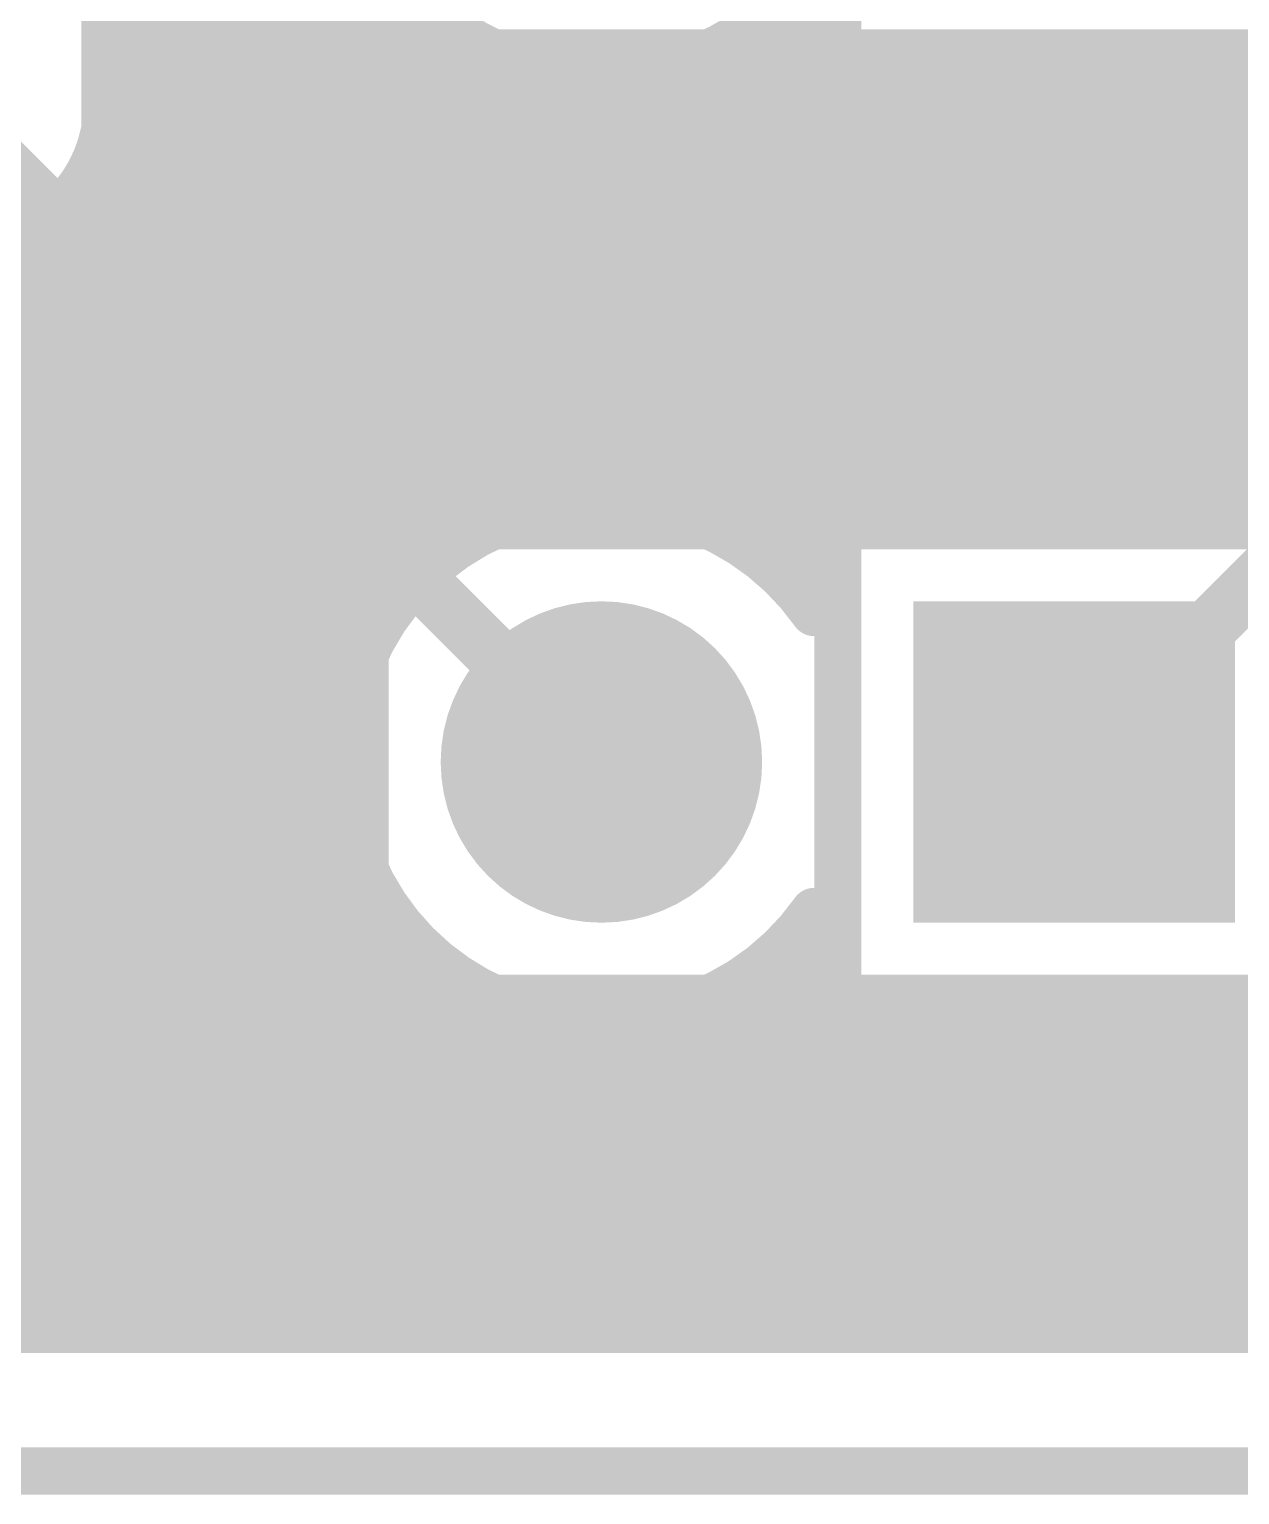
# Model space of a CAD drawing. Header units: millimetres. Extents: x 1.9 to 5.81, y 3 to 5.61.
# Drawn here: x 5.179 to 5.435, y 2.995 to 3.305 of the extents above; entities that cross this region are included whole.
import ezdxf

# ---------------------------------------------------------------- set-up
doc = ezdxf.new("R2010")
doc.units = ezdxf.units.MM
doc.header["$MEASUREMENT"] = 0
for name, color, linetype in [('BottomLayer', 5, 'Continuous'), ('BottomSolder', 6, 'Continuous'), ('KeepOutLayer', 6, 'Continuous'), ('MultiLayer', 9, 'Continuous'), ('TopLayer', 1, 'Continuous'), ('TopOverlay', 2, 'Continuous'), ('TopSolder', 216, 'Continuous')]:
    doc.layers.add(name, color=color, linetype=linetype)

msp = doc.modelspace()

# ---------------------------------------------------------------- linework, layer by layer
at = {"layer": 'BottomLayer', "const_width": 0.01}
for points in [[(5.345, 3.31838, -0.29523), (5.28961, 3.29599)], [(5.28961, 3.29599, -0.172909), (5.27, 3.289)], [(5.28961, 3.29599, -0.172909), (5.27, 3.289)], [(5.2898, 3.20405, -0.294295), (5.345, 3.18162)], [(5.345, 3.11838, -0.806866), (5.24595, 3.1602)]]:
    msp.add_lwpolyline(points, format="xyb", dxfattribs=at)
at = {"layer": 'BottomLayer'}
for points, const_width in [([(5.345, 3.295), (5.345, 3.31838)], 0.01), ([(5.34, 3.18775), (5.34, 3.31225)], 0.01), ([(5.33, 3.1961), (5.33, 3.3039)], 0.01), ([(5.32291, 3.3), (5.345, 3.3)], 0.01), ([(5.32, 3.20123), (5.32, 3.29877)], 0.01), ([(5.29, 3.20408), (5.29, 3.29592)], 0.01), ([(5.3, 3.205), (5.3, 3.295)], 0.01), ([(5.31, 3.20408), (5.31, 3.29592)], 0.01), ([(5.345, 3.295), (5.455, 3.295)], 0.01), ([(5.35, 3.205), (5.35, 3.295)], 0.01), ([(5.36, 3.205), (5.36, 3.295)], 0.01), ([(5.37, 3.205), (5.37, 3.295)], 0.01), ([(5.38, 3.205), (5.38, 3.295)], 0.01), ([(5.39, 3.205), (5.39, 3.295)], 0.01), ([(5.4, 3.205), (5.4, 3.295)], 0.01), ([(5.41, 3.205), (5.41, 3.295)], 0.01), ([(5.42, 3.205), (5.42, 3.295)], 0.01), ([(5.43, 3.205), (5.43, 3.295)], 0.01), ([(5.44, 3.205), (5.44, 3.295)], 0.01), ([(5.16, 3.29), (5.3, 3.15)], 0.012), ([(5.28, 3.21384), (5.28, 3.29066)], 0.01), ([(5.20484, 3.289), (5.27, 3.289)], 0.01), ([(5.20484, 3.289), (5.2898, 3.20405)], 0.01), ([(5.21, 3.28384), (5.21, 3.289)], 0.01), ([(5.22, 3.27384), (5.22, 3.289)], 0.01), ([(5.23, 3.26384), (5.23, 3.289)], 0.01), ([(5.24, 3.25384), (5.24, 3.289)], 0.01), ([(5.25, 3.24384), (5.25, 3.289)], 0.01), ([(5.26, 3.23384), (5.26, 3.289)], 0.01), ([(5.27, 3.22384), (5.27, 3.289)], 0.01), ([(5.27781, 3.29), (5.77, 3.29)], 0.01), ([(5.21384, 3.28), (5.77, 3.28)], 0.01), ([(5.22384, 3.27), (5.77, 3.27)], 0.01), ([(5.23384, 3.26), (5.77, 3.26)], 0.01), ([(5.14716, 3.259), (5.24595, 3.1602)], 0.01), ([(5.24384, 3.25), (5.77, 3.25)], 0.01), ([(5.25384, 3.24), (5.77, 3.24)], 0.01), ([(1.93, 3.23), (5.17616, 3.23)], 0.01), ([(5.26384, 3.23), (5.77, 3.23)], 0.01), ([(5.18, 3.03), (5.18, 3.22616)], 0.01), ([(1.93, 3.22), (5.18616, 3.22)], 0.01), ([(5.27384, 3.22), (5.77, 3.22)], 0.01), ([(5.19, 3.03), (5.19, 3.21616)], 0.01), ([(1.93, 3.21), (5.19616, 3.21)], 0.01), ([(5.28384, 3.21), (5.77, 3.21)], 0.01), ([(5.2, 3.03), (5.2, 3.20616)], 0.01), ([(5.345, 3.205), (5.455, 3.205)], 0.01), ([(5.345, 3.18162), (5.345, 3.205)], 0.01), ([(1.93, 3.2), (5.20616, 3.2)], 0.01), ([(5.32291, 3.2), (5.345, 3.2)], 0.01), ([(5.21, 3.03), (5.21, 3.19616)], 0.01), ([(2.03041, 3.19), (5.21616, 3.19)], 0.01), ([(5.33775, 3.19), (5.345, 3.19)], 0.01), ([(5.22, 3.03), (5.22, 3.18616)], 0.01), ([(2.05123, 3.18), (5.22616, 3.18)], 0.01), ([(5.23, 3.03), (5.23, 3.17616)], 0.01), ([(2.06423, 3.17), (5.23616, 3.17)], 0.01), ([(5.24, 3.03), (5.24, 3.16616)], 0.01), ([(2.07365, 3.16), (5.24592, 3.16)], 0.01), ([(2.08078, 3.15), (5.245, 3.15)], 0.01), ([(2.08617, 3.14), (5.24592, 3.14)], 0.01), ([(2.09014, 3.13), (5.24877, 3.13)], 0.01), ([(5.25, 3.03), (5.25, 3.12709)], 0.01), ([(2.09287, 3.12), (5.2539, 3.12)], 0.01), ([(5.345, 3.095), (5.345, 3.11838)], 0.01), ([(5.26, 3.03), (5.26, 3.11225)], 0.01), ([(5.34, 3.03), (5.34, 3.11225)], 0.01), ([(2.09447, 3.11), (5.26225, 3.11)], 0.01), ([(5.33775, 3.11), (5.345, 3.11)], 0.01), ([(5.27, 3.03), (5.27, 3.1039)], 0.01), ([(5.33, 3.03), (5.33, 3.1039)], 0.01), ([(2.095, 3.1), (5.27709, 3.1)], 0.01), ([(5.28, 3.03), (5.28, 3.09877)], 0.01), ([(5.32, 3.03), (5.32, 3.09877)], 0.01), ([(5.32291, 3.1), (5.345, 3.1)], 0.01), ([(5.29, 3.03), (5.29, 3.09592)], 0.01), ([(5.3, 3.03), (5.3, 3.095)], 0.01), ([(5.31, 3.03), (5.31, 3.09592)], 0.01), ([(5.345, 3.095), (5.455, 3.095)], 0.01), ([(5.35, 3.03), (5.35, 3.095)], 0.01), ([(5.36, 3.03), (5.36, 3.095)], 0.01), ([(5.37, 3.03), (5.37, 3.095)], 0.01), ([(5.38, 3.03), (5.38, 3.095)], 0.01), ([(5.39, 3.03), (5.39, 3.095)], 0.01), ([(5.4, 3.03), (5.4, 3.095)], 0.01), ([(5.41, 3.03), (5.41, 3.095)], 0.01), ([(5.42, 3.03), (5.42, 3.095)], 0.01), ([(5.43, 3.03), (5.43, 3.095)], 0.01), ([(5.44, 3.03), (5.44, 3.095)], 0.01), ([(2.09447, 3.09), (5.60553, 3.09)], 0.01), ([(2.09287, 3.08), (5.60713, 3.08)], 0.01), ([(2.09014, 3.07), (5.60986, 3.07)], 0.01), ([(2.08617, 3.06), (5.61383, 3.06)], 0.01), ([(2.08078, 3.05), (5.61922, 3.05)], 0.01), ([(2.07365, 3.04), (5.62635, 3.04)], 0.01), ([(2.06423, 3.03), (5.63577, 3.03)], 0.01), ([(2.06423, 3.03), (5.63577, 3.03)], 0.01)]:
    msp.add_lwpolyline(points, dxfattribs=dict(at, const_width=const_width))
for points, const_width in [([(5.3275, 3.3039, 1), (5.3325, 3.3039, 1)], 0.005), ([(5.32041, 3.3, 1), (5.32541, 3.3, 1)], 0.005), ([(5.3425, 3.3, 1), (5.3475, 3.3, 1)], 0.005), ([(5.3175, 3.29877, 1), (5.3225, 3.29877, 1)], 0.005), ([(5.28711, 3.29599, 1), (5.29211, 3.29599, 1)], 0.005), ([(5.28711, 3.29599, 1), (5.29211, 3.29599, 1)], 0.005), ([(5.28711, 3.29599, 1), (5.29211, 3.29599, 1)], 0.005), ([(5.2875, 3.29592, 1), (5.2925, 3.29592, 1)], 0.005), ([(5.2975, 3.295, 1), (5.3025, 3.295, 1)], 0.005), ([(5.3075, 3.29592, 1), (5.3125, 3.29592, 1)], 0.005), ([(5.3425, 3.295, 1), (5.3475, 3.295, 1)], 0.005), ([(5.3425, 3.295, 1), (5.3475, 3.295, 1)], 0.005), ([(5.3475, 3.295, 1), (5.3525, 3.295, 1)], 0.005), ([(5.3575, 3.295, 1), (5.3625, 3.295, 1)], 0.005), ([(5.3675, 3.295, 1), (5.3725, 3.295, 1)], 0.005), ([(5.3775, 3.295, 1), (5.3825, 3.295, 1)], 0.005), ([(5.3875, 3.295, 1), (5.3925, 3.295, 1)], 0.005), ([(5.3975, 3.295, 1), (5.4025, 3.295, 1)], 0.005), ([(5.4075, 3.295, 1), (5.4125, 3.295, 1)], 0.005), ([(5.4175, 3.295, 1), (5.4225, 3.295, 1)], 0.005), ([(5.4275, 3.295, 1), (5.4325, 3.295, 1)], 0.005), ([(5.4375, 3.295, 1), (5.4425, 3.295, 1)], 0.005), ([(5.2775, 3.29066, 1), (5.2825, 3.29066, 1)], 0.005), ([(5.20234, 3.289, 1), (5.20734, 3.289, 1)], 0.005), ([(5.20234, 3.289, 1), (5.20734, 3.289, 1)], 0.005), ([(5.2075, 3.289, 1), (5.2125, 3.289, 1)], 0.005), ([(5.2175, 3.289, 1), (5.2225, 3.289, 1)], 0.005), ([(5.2275, 3.289, 1), (5.2325, 3.289, 1)], 0.005), ([(5.2375, 3.289, 1), (5.2425, 3.289, 1)], 0.005), ([(5.2475, 3.289, 1), (5.2525, 3.289, 1)], 0.005), ([(5.2575, 3.289, 1), (5.2625, 3.289, 1)], 0.005), ([(5.2675, 3.289, 1), (5.2725, 3.289, 1)], 0.005), ([(5.2675, 3.289, 1), (5.2725, 3.289, 1)], 0.005), ([(5.2675, 3.289, 1), (5.2725, 3.289, 1)], 0.005), ([(5.2675, 3.289, 1), (5.2725, 3.289, 1)], 0.005), ([(5.27531, 3.29, 1), (5.28031, 3.29, 1)], 0.005), ([(5.2075, 3.28384, 1), (5.2125, 3.28384, 1)], 0.005), ([(5.21134, 3.28, 1), (5.21634, 3.28, 1)], 0.005), ([(5.2175, 3.27384, 1), (5.2225, 3.27384, 1)], 0.005), ([(5.22134, 3.27, 1), (5.22634, 3.27, 1)], 0.005), ([(5.2275, 3.26384, 1), (5.2325, 3.26384, 1)], 0.005), ([(5.23134, 3.26, 1), (5.23634, 3.26, 1)], 0.005), ([(5.2375, 3.25384, 1), (5.2425, 3.25384, 1)], 0.005), ([(5.24134, 3.25, 1), (5.24634, 3.25, 1)], 0.005), ([(5.2475, 3.24384, 1), (5.2525, 3.24384, 1)], 0.005), ([(5.25134, 3.24, 1), (5.25634, 3.24, 1)], 0.005), ([(5.2575, 3.23384, 1), (5.2625, 3.23384, 1)], 0.005), ([(5.17366, 3.23, 1), (5.17866, 3.23, 1)], 0.005), ([(5.26134, 3.23, 1), (5.26634, 3.23, 1)], 0.005), ([(5.1775, 3.22616, 1), (5.1825, 3.22616, 1)], 0.005), ([(5.2675, 3.22384, 1), (5.2725, 3.22384, 1)], 0.005), ([(5.18366, 3.22, 1), (5.18866, 3.22, 1)], 0.005), ([(5.27134, 3.22, 1), (5.27634, 3.22, 1)], 0.005), ([(5.1875, 3.21616, 1), (5.1925, 3.21616, 1)], 0.005), ([(5.2775, 3.21384, 1), (5.2825, 3.21384, 1)], 0.005), ([(5.19366, 3.21, 1), (5.19866, 3.21, 1)], 0.005), ([(5.28134, 3.21, 1), (5.28634, 3.21, 1)], 0.005), ([(5.1975, 3.20616, 1), (5.2025, 3.20616, 1)], 0.005), ([(5.2873, 3.20405, 1), (5.2923, 3.20405, 1)], 0.005), ([(5.2873, 3.20405, 1), (5.2923, 3.20405, 1)], 0.005), ([(5.2875, 3.20408, 1), (5.2925, 3.20408, 1)], 0.005), ([(5.2975, 3.205, 1), (5.3025, 3.205, 1)], 0.005), ([(5.3075, 3.20408, 1), (5.3125, 3.20408, 1)], 0.005), ([(5.3425, 3.205, 1), (5.3475, 3.205, 1)], 0.005), ([(5.3425, 3.205, 1), (5.3475, 3.205, 1)], 0.005), ([(5.3475, 3.205, 1), (5.3525, 3.205, 1)], 0.005), ([(5.3575, 3.205, 1), (5.3625, 3.205, 1)], 0.005), ([(5.3675, 3.205, 1), (5.3725, 3.205, 1)], 0.005), ([(5.3775, 3.205, 1), (5.3825, 3.205, 1)], 0.005), ([(5.3875, 3.205, 1), (5.3925, 3.205, 1)], 0.005), ([(5.3975, 3.205, 1), (5.4025, 3.205, 1)], 0.005), ([(5.4075, 3.205, 1), (5.4125, 3.205, 1)], 0.005), ([(5.4175, 3.205, 1), (5.4225, 3.205, 1)], 0.005), ([(5.4275, 3.205, 1), (5.4325, 3.205, 1)], 0.005), ([(5.4375, 3.205, 1), (5.4425, 3.205, 1)], 0.005), ([(5.3175, 3.20123, 1), (5.3225, 3.20123, 1)], 0.005), ([(5.20366, 3.2, 1), (5.20866, 3.2, 1)], 0.005), ([(5.32041, 3.2, 1), (5.32541, 3.2, 1)], 0.005), ([(5.3425, 3.2, 1), (5.3475, 3.2, 1)], 0.005), ([(5.2075, 3.19616, 1), (5.2125, 3.19616, 1)], 0.005), ([(5.3275, 3.1961, 1), (5.3325, 3.1961, 1)], 0.005), ([(5.21366, 3.19, 1), (5.21866, 3.19, 1)], 0.005), ([(5.33525, 3.19, 1), (5.34025, 3.19, 1)], 0.005), ([(5.3425, 3.19, 1), (5.3475, 3.19, 1)], 0.005), ([(5.2175, 3.18616, 1), (5.2225, 3.18616, 1)], 0.005), ([(5.3375, 3.18775, 1), (5.3425, 3.18775, 1)], 0.005), ([(5.22366, 3.18, 1), (5.22866, 3.18, 1)], 0.005), ([(5.3425, 3.18162, 1), (5.3475, 3.18162, 1)], 0.005), ([(5.3425, 3.18162, 1), (5.3475, 3.18162, 1)], 0.005), ([(5.2275, 3.17616, 1), (5.2325, 3.17616, 1)], 0.005), ([(5.285, 3.15, 1), (5.315, 3.15, 1)], 0.03), ([(5.23366, 3.17, 1), (5.23866, 3.17, 1)], 0.005), ([(5.2375, 3.16616, 1), (5.2425, 3.16616, 1)], 0.005), ([(5.24345, 3.1602, 1), (5.24845, 3.1602, 1)], 0.005), ([(5.24345, 3.1602, 1), (5.24845, 3.1602, 1)], 0.005), ([(5.24342, 3.16, 1), (5.24842, 3.16, 1)], 0.005), ([(5.297, 3.15, 1), (5.303, 3.15, 1)], 0.006), ([(5.2425, 3.15, 1), (5.2475, 3.15, 1)], 0.005), ([(5.24342, 3.14, 1), (5.24842, 3.14, 1)], 0.005), ([(5.24627, 3.13, 1), (5.25127, 3.13, 1)], 0.005), ([(5.2475, 3.12709, 1), (5.2525, 3.12709, 1)], 0.005), ([(5.2514, 3.12, 1), (5.2564, 3.12, 1)], 0.005), ([(5.3425, 3.11838, 1), (5.3475, 3.11838, 1)], 0.005), ([(5.3425, 3.11838, 1), (5.3475, 3.11838, 1)], 0.005), ([(5.2575, 3.11225, 1), (5.2625, 3.11225, 1)], 0.005), ([(5.3375, 3.11225, 1), (5.3425, 3.11225, 1)], 0.005), ([(5.25975, 3.11, 1), (5.26475, 3.11, 1)], 0.005), ([(5.33525, 3.11, 1), (5.34025, 3.11, 1)], 0.005), ([(5.3425, 3.11, 1), (5.3475, 3.11, 1)], 0.005), ([(5.2675, 3.1039, 1), (5.2725, 3.1039, 1)], 0.005), ([(5.3275, 3.1039, 1), (5.3325, 3.1039, 1)], 0.005), ([(5.27459, 3.1, 1), (5.27959, 3.1, 1)], 0.005), ([(5.2775, 3.09877, 1), (5.2825, 3.09877, 1)], 0.005), ([(5.3175, 3.09877, 1), (5.3225, 3.09877, 1)], 0.005), ([(5.32041, 3.1, 1), (5.32541, 3.1, 1)], 0.005), ([(5.3425, 3.1, 1), (5.3475, 3.1, 1)], 0.005), ([(5.2875, 3.09592, 1), (5.2925, 3.09592, 1)], 0.005), ([(5.2975, 3.095, 1), (5.3025, 3.095, 1)], 0.005), ([(5.3075, 3.09592, 1), (5.3125, 3.09592, 1)], 0.005), ([(5.3425, 3.095, 1), (5.3475, 3.095, 1)], 0.005), ([(5.3425, 3.095, 1), (5.3475, 3.095, 1)], 0.005), ([(5.3475, 3.095, 1), (5.3525, 3.095, 1)], 0.005), ([(5.3575, 3.095, 1), (5.3625, 3.095, 1)], 0.005), ([(5.3675, 3.095, 1), (5.3725, 3.095, 1)], 0.005), ([(5.3775, 3.095, 1), (5.3825, 3.095, 1)], 0.005), ([(5.3875, 3.095, 1), (5.3925, 3.095, 1)], 0.005), ([(5.3975, 3.095, 1), (5.4025, 3.095, 1)], 0.005), ([(5.4075, 3.095, 1), (5.4125, 3.095, 1)], 0.005), ([(5.4175, 3.095, 1), (5.4225, 3.095, 1)], 0.005), ([(5.4275, 3.095, 1), (5.4325, 3.095, 1)], 0.005), ([(5.4375, 3.095, 1), (5.4425, 3.095, 1)], 0.005), ([(5.1775, 3.03, 1), (5.1825, 3.03, 1)], 0.005), ([(5.1875, 3.03, 1), (5.1925, 3.03, 1)], 0.005), ([(5.1975, 3.03, 1), (5.2025, 3.03, 1)], 0.005), ([(5.2075, 3.03, 1), (5.2125, 3.03, 1)], 0.005), ([(5.2175, 3.03, 1), (5.2225, 3.03, 1)], 0.005), ([(5.2275, 3.03, 1), (5.2325, 3.03, 1)], 0.005), ([(5.2375, 3.03, 1), (5.2425, 3.03, 1)], 0.005), ([(5.2475, 3.03, 1), (5.2525, 3.03, 1)], 0.005), ([(5.2575, 3.03, 1), (5.2625, 3.03, 1)], 0.005), ([(5.2675, 3.03, 1), (5.2725, 3.03, 1)], 0.005), ([(5.2775, 3.03, 1), (5.2825, 3.03, 1)], 0.005), ([(5.2875, 3.03, 1), (5.2925, 3.03, 1)], 0.005), ([(5.2975, 3.03, 1), (5.3025, 3.03, 1)], 0.005), ([(5.3075, 3.03, 1), (5.3125, 3.03, 1)], 0.005), ([(5.3175, 3.03, 1), (5.3225, 3.03, 1)], 0.005), ([(5.3275, 3.03, 1), (5.3325, 3.03, 1)], 0.005), ([(5.3375, 3.03, 1), (5.3425, 3.03, 1)], 0.005), ([(5.3475, 3.03, 1), (5.3525, 3.03, 1)], 0.005), ([(5.3575, 3.03, 1), (5.3625, 3.03, 1)], 0.005), ([(5.3675, 3.03, 1), (5.3725, 3.03, 1)], 0.005), ([(5.3775, 3.03, 1), (5.3825, 3.03, 1)], 0.005), ([(5.3875, 3.03, 1), (5.3925, 3.03, 1)], 0.005), ([(5.3975, 3.03, 1), (5.4025, 3.03, 1)], 0.005), ([(5.4075, 3.03, 1), (5.4125, 3.03, 1)], 0.005), ([(5.4175, 3.03, 1), (5.4225, 3.03, 1)], 0.005), ([(5.4275, 3.03, 1), (5.4325, 3.03, 1)], 0.005), ([(5.4375, 3.03, 1), (5.4425, 3.03, 1)], 0.005)]:
    msp.add_lwpolyline(points, format="xyb", close=True, dxfattribs=dict(at, const_width=const_width))
msp.add_solid([(5.43, 3.18), (5.37, 3.18), (5.43, 3.12), (5.37, 3.12)], dxfattribs=at)
at = {"layer": 'BottomSolder', "const_width": 0.034}
msp.add_lwpolyline([(5.283, 3.15, 1), (5.317, 3.15, 1)], format="xyb", close=True, dxfattribs=at)
msp.add_lwpolyline([(5.283, 3.15, 1), (5.317, 3.15, 1)], format="xyb", close=True, dxfattribs=at)
at = {"layer": 'BottomSolder'}
msp.add_solid([(5.434, 3.184), (5.366, 3.184), (5.434, 3.116), (5.366, 3.116)], dxfattribs=at)
msp.add_solid([(5.434, 3.184), (5.366, 3.184), (5.434, 3.116), (5.366, 3.116)], dxfattribs=at)
at = {"layer": 'KeepOutLayer', "const_width": 0.01}
msp.add_lwpolyline([(1.9, 3), (5.8, 3)], dxfattribs=at)
at = {"layer": 'MultiLayer', "const_width": 0.03}
msp.add_lwpolyline([(5.285, 3.15, 1), (5.315, 3.15, 1)], format="xyb", close=True, dxfattribs=at)
at = {"layer": 'MultiLayer'}
msp.add_solid([(5.43, 3.18), (5.37, 3.18), (5.43, 3.12), (5.37, 3.12)], dxfattribs=at)
at = {"layer": 'TopLayer'}
for points, const_width in [([(5.2, 3.03), (5.2, 3.845)], 0.01), ([(5.21, 3.03), (5.21, 3.845)], 0.01), ([(5.22, 3.03), (5.22, 3.845)], 0.01), ([(5.23, 3.03), (5.23, 3.845)], 0.01), ([(5.24, 3.03), (5.24, 3.845)], 0.01), ([(5.19549, 3.28949), (5.19549, 3.76875)], 0.01), ([(5.21, 3.26), (5.21, 3.46)], 0.04), ([(5.25, 3.17291), (5.25, 3.32709)], 0.01), ([(5.345, 3.295), (5.345, 3.31838)], 0.01), ([(5.26, 3.18775), (5.26, 3.31225)], 0.01), ([(5.34, 3.18775), (5.34, 3.31225)], 0.01), ([(5.27, 3.1961), (5.27, 3.3039)], 0.01), ([(5.33, 3.1961), (5.33, 3.3039)], 0.01), ([(5.19549, 3.3), (5.27709, 3.3)], 0.01), ([(5.32291, 3.3), (5.345, 3.3)], 0.01), ([(5.28, 3.20123), (5.28, 3.29877)], 0.01), ([(5.32, 3.20123), (5.32, 3.29877)], 0.01), ([(5.29, 3.20408), (5.29, 3.29592)], 0.01), ([(5.3, 3.205), (5.3, 3.295)], 0.01), ([(5.31, 3.20408), (5.31, 3.29592)], 0.01), ([(5.345, 3.295), (5.455, 3.295)], 0.01), ([(5.35, 3.205), (5.35, 3.295)], 0.01), ([(5.36, 3.205), (5.36, 3.295)], 0.01), ([(5.37, 3.205), (5.37, 3.295)], 0.01), ([(5.38, 3.205), (5.38, 3.295)], 0.01), ([(5.39, 3.205), (5.39, 3.295)], 0.01), ([(5.4, 3.205), (5.4, 3.295)], 0.01), ([(5.41, 3.205), (5.41, 3.295)], 0.01), ([(5.42, 3.21384), (5.42, 3.295)], 0.01), ([(5.43, 3.22384), (5.43, 3.295)], 0.01), ([(5.44, 3.23384), (5.44, 3.295)], 0.01), ([(5.19549, 3.29), (5.459, 3.29)], 0.01), ([(5.194, 3.28), (5.459, 3.28)], 0.01), ([(5.06, 3.11), (5.21, 3.26)], 0.04), ([(5.19, 3.03), (5.19, 3.27188)], 0.01), ([(5.1886, 3.27), (5.459, 3.27)], 0.01), ([(5.13694, 3.2181), (5.18639, 3.26755)], 0.01), ([(5.17884, 3.26), (5.459, 3.26)], 0.01), ([(5.18, 3.03), (5.18, 3.26116)], 0.01), ([(5.16884, 3.25), (5.45616, 3.25)], 0.01), ([(5.41116, 3.205), (5.459, 3.25284)], 0.01), ([(5.4, 3.15), (5.49, 3.24)], 0.012), ([(5.15884, 3.24), (5.44616, 3.24)], 0.01), ([(5.14884, 3.23), (5.43616, 3.23)], 0.01), ([(5.13884, 3.22), (5.42616, 3.22)], 0.01), ([(5.12281, 3.21), (5.41616, 3.21)], 0.01), ([(5.345, 3.205), (5.41116, 3.205)], 0.01), ([(5.345, 3.18162), (5.345, 3.205)], 0.01), ([(3.99658, 3.2), (5.27709, 3.2)], 0.01), ([(5.32291, 3.2), (5.345, 3.2)], 0.01), ([(2.03041, 3.19), (5.26225, 3.19)], 0.01), ([(5.33775, 3.19), (5.345, 3.19)], 0.01), ([(2.05123, 3.18), (5.2539, 3.18)], 0.01), ([(2.06423, 3.17), (5.24877, 3.17)], 0.01), ([(2.07365, 3.16), (5.24592, 3.16)], 0.01), ([(5.115, 3.15), (5.245, 3.15)], 0.01), ([(5.115, 3.14), (5.24592, 3.14)], 0.01), ([(5.115, 3.13), (5.24877, 3.13)], 0.01), ([(5.25, 3.03), (5.25, 3.12709)], 0.01), ([(5.115, 3.12), (5.2539, 3.12)], 0.01), ([(5.345, 3.095), (5.345, 3.11838)], 0.01), ([(5.26, 3.03), (5.26, 3.11225)], 0.01), ([(5.34, 3.03), (5.34, 3.11225)], 0.01), ([(5.115, 3.11), (5.26225, 3.11)], 0.01), ([(5.33775, 3.11), (5.345, 3.11)], 0.01), ([(5.27, 3.03), (5.27, 3.1039)], 0.01), ([(5.33, 3.03), (5.33, 3.1039)], 0.01), ([(5.115, 3.1), (5.27709, 3.1)], 0.01), ([(5.28, 3.03), (5.28, 3.09877)], 0.01), ([(5.32, 3.03), (5.32, 3.09877)], 0.01), ([(5.32291, 3.1), (5.345, 3.1)], 0.01), ([(5.29, 3.03), (5.29, 3.09592)], 0.01), ([(5.3, 3.03), (5.3, 3.095)], 0.01), ([(5.31, 3.03), (5.31, 3.09592)], 0.01), ([(5.345, 3.095), (5.455, 3.095)], 0.01), ([(5.35, 3.03), (5.35, 3.095)], 0.01), ([(5.36, 3.03), (5.36, 3.095)], 0.01), ([(5.37, 3.03), (5.37, 3.095)], 0.01), ([(5.38, 3.03), (5.38, 3.095)], 0.01), ([(5.39, 3.03), (5.39, 3.095)], 0.01), ([(5.4, 3.03), (5.4, 3.095)], 0.01), ([(5.41, 3.03), (5.41, 3.095)], 0.01), ([(5.42, 3.03), (5.42, 3.095)], 0.01), ([(5.43, 3.03), (5.43, 3.095)], 0.01), ([(5.44, 3.03), (5.44, 3.095)], 0.01), ([(5.115, 3.09), (5.60553, 3.09)], 0.01), ([(5.115, 3.08), (5.60713, 3.08)], 0.01), ([(5.115, 3.07), (5.60986, 3.07)], 0.01), ([(2.08617, 3.06), (5.61383, 3.06)], 0.01), ([(2.08078, 3.05), (5.61922, 3.05)], 0.01), ([(2.07365, 3.04), (5.62635, 3.04)], 0.01), ([(2.06423, 3.03), (5.63577, 3.03)], 0.01), ([(2.06423, 3.03), (5.63577, 3.03)], 0.01)]:
    msp.add_lwpolyline(points, dxfattribs=dict(at, const_width=const_width))
at = {"layer": 'TopLayer', "const_width": 0.01}
for points in [[(5.345, 3.31838, -3.162278), (5.345, 3.38162)], [(5.19549, 3.28949, -0.199163), (5.18639, 3.26755)], [(5.19549, 3.28949, -0.198912), (5.18641, 3.26757)], [(5.345, 3.11838, -3.162278), (5.345, 3.18162)]]:
    msp.add_lwpolyline(points, format="xyb", dxfattribs=at)
at = {"layer": 'TopLayer'}
for points, const_width in [([(5.2675, 3.3039, 1), (5.2725, 3.3039, 1)], 0.005), ([(5.3275, 3.3039, 1), (5.3325, 3.3039, 1)], 0.005), ([(5.19299, 3.3, 1), (5.19799, 3.3, 1)], 0.005), ([(5.27459, 3.3, 1), (5.27959, 3.3, 1)], 0.005), ([(5.32041, 3.3, 1), (5.32541, 3.3, 1)], 0.005), ([(5.3425, 3.3, 1), (5.3475, 3.3, 1)], 0.005), ([(5.2775, 3.29877, 1), (5.2825, 3.29877, 1)], 0.005), ([(5.3175, 3.29877, 1), (5.3225, 3.29877, 1)], 0.005), ([(5.2875, 3.29592, 1), (5.2925, 3.29592, 1)], 0.005), ([(5.2975, 3.295, 1), (5.3025, 3.295, 1)], 0.005), ([(5.3075, 3.29592, 1), (5.3125, 3.29592, 1)], 0.005), ([(5.3425, 3.295, 1), (5.3475, 3.295, 1)], 0.005), ([(5.3425, 3.295, 1), (5.3475, 3.295, 1)], 0.005), ([(5.3475, 3.295, 1), (5.3525, 3.295, 1)], 0.005), ([(5.3575, 3.295, 1), (5.3625, 3.295, 1)], 0.005), ([(5.3675, 3.295, 1), (5.3725, 3.295, 1)], 0.005), ([(5.3775, 3.295, 1), (5.3825, 3.295, 1)], 0.005), ([(5.3875, 3.295, 1), (5.3925, 3.295, 1)], 0.005), ([(5.3975, 3.295, 1), (5.4025, 3.295, 1)], 0.005), ([(5.4075, 3.295, 1), (5.4125, 3.295, 1)], 0.005), ([(5.4175, 3.295, 1), (5.4225, 3.295, 1)], 0.005), ([(5.4275, 3.295, 1), (5.4325, 3.295, 1)], 0.005), ([(5.4375, 3.295, 1), (5.4425, 3.295, 1)], 0.005), ([(5.19299, 3.29, 1), (5.19799, 3.29, 1)], 0.005), ([(5.19299, 3.28949, 1), (5.19799, 3.28949, 1)], 0.005), ([(5.19299, 3.28949, 1), (5.19799, 3.28949, 1)], 0.005), ([(5.19299, 3.28949, 1), (5.19799, 3.28949, 1)], 0.005), ([(5.1915, 3.28, 1), (5.1965, 3.28, 1)], 0.005), ([(5.2, 3.26, 1), (5.22, 3.26, 1)], 0.02), ([(5.2, 3.26, 1), (5.22, 3.26, 1)], 0.02), ([(5.1875, 3.27188, 1), (5.1925, 3.27188, 1)], 0.005), ([(5.1861, 3.27, 1), (5.1911, 3.27, 1)], 0.005), ([(5.18389, 3.26755, 1), (5.18889, 3.26755, 1)], 0.005), ([(5.18389, 3.26755, 1), (5.18889, 3.26755, 1)], 0.005), ([(5.18391, 3.26757, 1), (5.18891, 3.26757, 1)], 0.005), ([(5.17634, 3.26, 1), (5.18134, 3.26, 1)], 0.005), ([(5.1775, 3.26116, 1), (5.1825, 3.26116, 1)], 0.005), ([(5.4375, 3.23384, 1), (5.4425, 3.23384, 1)], 0.005), ([(5.43366, 3.23, 1), (5.43866, 3.23, 1)], 0.005), ([(5.4275, 3.22384, 1), (5.4325, 3.22384, 1)], 0.005), ([(5.42366, 3.22, 1), (5.42866, 3.22, 1)], 0.005), ([(5.4175, 3.21384, 1), (5.4225, 3.21384, 1)], 0.005), ([(5.41366, 3.21, 1), (5.41866, 3.21, 1)], 0.005), ([(5.2875, 3.20408, 1), (5.2925, 3.20408, 1)], 0.005), ([(5.2975, 3.205, 1), (5.3025, 3.205, 1)], 0.005), ([(5.3075, 3.20408, 1), (5.3125, 3.20408, 1)], 0.005), ([(5.3425, 3.205, 1), (5.3475, 3.205, 1)], 0.005), ([(5.3425, 3.205, 1), (5.3475, 3.205, 1)], 0.005), ([(5.3475, 3.205, 1), (5.3525, 3.205, 1)], 0.005), ([(5.3575, 3.205, 1), (5.3625, 3.205, 1)], 0.005), ([(5.3675, 3.205, 1), (5.3725, 3.205, 1)], 0.005), ([(5.3775, 3.205, 1), (5.3825, 3.205, 1)], 0.005), ([(5.3875, 3.205, 1), (5.3925, 3.205, 1)], 0.005), ([(5.3975, 3.205, 1), (5.4025, 3.205, 1)], 0.005), ([(5.4075, 3.205, 1), (5.4125, 3.205, 1)], 0.005), ([(5.40866, 3.205, 1), (5.41366, 3.205, 1)], 0.005), ([(5.40866, 3.205, 1), (5.41366, 3.205, 1)], 0.005), ([(5.2775, 3.20123, 1), (5.2825, 3.20123, 1)], 0.005), ([(5.3175, 3.20123, 1), (5.3225, 3.20123, 1)], 0.005), ([(5.27459, 3.2, 1), (5.27959, 3.2, 1)], 0.005), ([(5.32041, 3.2, 1), (5.32541, 3.2, 1)], 0.005), ([(5.3425, 3.2, 1), (5.3475, 3.2, 1)], 0.005), ([(5.2675, 3.1961, 1), (5.2725, 3.1961, 1)], 0.005), ([(5.3275, 3.1961, 1), (5.3325, 3.1961, 1)], 0.005), ([(5.25975, 3.19, 1), (5.26475, 3.19, 1)], 0.005), ([(5.33525, 3.19, 1), (5.34025, 3.19, 1)], 0.005), ([(5.3425, 3.19, 1), (5.3475, 3.19, 1)], 0.005), ([(5.2575, 3.18775, 1), (5.2625, 3.18775, 1)], 0.005), ([(5.3375, 3.18775, 1), (5.3425, 3.18775, 1)], 0.005), ([(5.2514, 3.18, 1), (5.2564, 3.18, 1)], 0.005), ([(5.3425, 3.18162, 1), (5.3475, 3.18162, 1)], 0.005), ([(5.3425, 3.18162, 1), (5.3475, 3.18162, 1)], 0.005), ([(5.2475, 3.17291, 1), (5.2525, 3.17291, 1)], 0.005), ([(5.285, 3.15, 1), (5.315, 3.15, 1)], 0.03), ([(5.24627, 3.17, 1), (5.25127, 3.17, 1)], 0.005), ([(5.24342, 3.16, 1), (5.24842, 3.16, 1)], 0.005), ([(5.397, 3.15, 1), (5.403, 3.15, 1)], 0.006), ([(5.2425, 3.15, 1), (5.2475, 3.15, 1)], 0.005), ([(5.24342, 3.14, 1), (5.24842, 3.14, 1)], 0.005), ([(5.24627, 3.13, 1), (5.25127, 3.13, 1)], 0.005), ([(5.2475, 3.12709, 1), (5.2525, 3.12709, 1)], 0.005), ([(5.2514, 3.12, 1), (5.2564, 3.12, 1)], 0.005), ([(5.3425, 3.11838, 1), (5.3475, 3.11838, 1)], 0.005), ([(5.3425, 3.11838, 1), (5.3475, 3.11838, 1)], 0.005), ([(5.2575, 3.11225, 1), (5.2625, 3.11225, 1)], 0.005), ([(5.3375, 3.11225, 1), (5.3425, 3.11225, 1)], 0.005), ([(5.25975, 3.11, 1), (5.26475, 3.11, 1)], 0.005), ([(5.33525, 3.11, 1), (5.34025, 3.11, 1)], 0.005), ([(5.3425, 3.11, 1), (5.3475, 3.11, 1)], 0.005), ([(5.2675, 3.1039, 1), (5.2725, 3.1039, 1)], 0.005), ([(5.3275, 3.1039, 1), (5.3325, 3.1039, 1)], 0.005), ([(5.27459, 3.1, 1), (5.27959, 3.1, 1)], 0.005), ([(5.2775, 3.09877, 1), (5.2825, 3.09877, 1)], 0.005), ([(5.3175, 3.09877, 1), (5.3225, 3.09877, 1)], 0.005), ([(5.32041, 3.1, 1), (5.32541, 3.1, 1)], 0.005), ([(5.3425, 3.1, 1), (5.3475, 3.1, 1)], 0.005), ([(5.2875, 3.09592, 1), (5.2925, 3.09592, 1)], 0.005), ([(5.2975, 3.095, 1), (5.3025, 3.095, 1)], 0.005), ([(5.3075, 3.09592, 1), (5.3125, 3.09592, 1)], 0.005), ([(5.3425, 3.095, 1), (5.3475, 3.095, 1)], 0.005), ([(5.3425, 3.095, 1), (5.3475, 3.095, 1)], 0.005), ([(5.3475, 3.095, 1), (5.3525, 3.095, 1)], 0.005), ([(5.3575, 3.095, 1), (5.3625, 3.095, 1)], 0.005), ([(5.3675, 3.095, 1), (5.3725, 3.095, 1)], 0.005), ([(5.3775, 3.095, 1), (5.3825, 3.095, 1)], 0.005), ([(5.3875, 3.095, 1), (5.3925, 3.095, 1)], 0.005), ([(5.3975, 3.095, 1), (5.4025, 3.095, 1)], 0.005), ([(5.4075, 3.095, 1), (5.4125, 3.095, 1)], 0.005), ([(5.4175, 3.095, 1), (5.4225, 3.095, 1)], 0.005), ([(5.4275, 3.095, 1), (5.4325, 3.095, 1)], 0.005), ([(5.4375, 3.095, 1), (5.4425, 3.095, 1)], 0.005), ([(5.1775, 3.03, 1), (5.1825, 3.03, 1)], 0.005), ([(5.1875, 3.03, 1), (5.1925, 3.03, 1)], 0.005), ([(5.1975, 3.03, 1), (5.2025, 3.03, 1)], 0.005), ([(5.2075, 3.03, 1), (5.2125, 3.03, 1)], 0.005), ([(5.2175, 3.03, 1), (5.2225, 3.03, 1)], 0.005), ([(5.2275, 3.03, 1), (5.2325, 3.03, 1)], 0.005), ([(5.2375, 3.03, 1), (5.2425, 3.03, 1)], 0.005), ([(5.2475, 3.03, 1), (5.2525, 3.03, 1)], 0.005), ([(5.2575, 3.03, 1), (5.2625, 3.03, 1)], 0.005), ([(5.2675, 3.03, 1), (5.2725, 3.03, 1)], 0.005), ([(5.2775, 3.03, 1), (5.2825, 3.03, 1)], 0.005), ([(5.2875, 3.03, 1), (5.2925, 3.03, 1)], 0.005), ([(5.2975, 3.03, 1), (5.3025, 3.03, 1)], 0.005), ([(5.3075, 3.03, 1), (5.3125, 3.03, 1)], 0.005), ([(5.3175, 3.03, 1), (5.3225, 3.03, 1)], 0.005), ([(5.3275, 3.03, 1), (5.3325, 3.03, 1)], 0.005), ([(5.3375, 3.03, 1), (5.3425, 3.03, 1)], 0.005), ([(5.3475, 3.03, 1), (5.3525, 3.03, 1)], 0.005), ([(5.3575, 3.03, 1), (5.3625, 3.03, 1)], 0.005), ([(5.3675, 3.03, 1), (5.3725, 3.03, 1)], 0.005), ([(5.3775, 3.03, 1), (5.3825, 3.03, 1)], 0.005), ([(5.3875, 3.03, 1), (5.3925, 3.03, 1)], 0.005), ([(5.3975, 3.03, 1), (5.4025, 3.03, 1)], 0.005), ([(5.4075, 3.03, 1), (5.4125, 3.03, 1)], 0.005), ([(5.4175, 3.03, 1), (5.4225, 3.03, 1)], 0.005), ([(5.4275, 3.03, 1), (5.4325, 3.03, 1)], 0.005), ([(5.4375, 3.03, 1), (5.4425, 3.03, 1)], 0.005)]:
    msp.add_lwpolyline(points, format="xyb", close=True, dxfattribs=dict(at, const_width=const_width))
msp.add_solid([(5.43, 3.18), (5.37, 3.18), (5.43, 3.12), (5.37, 3.12)], dxfattribs=at)
at = {"layer": 'TopOverlay', "const_width": 0.01}
for points in [[(5.25, 3.3), (5.25, 3.4)], [(5.35, 3.3), (5.35, 3.4)], [(5.25, 3.3), (5.45, 3.3)], [(5.25, 3.1), (5.25, 3.2)], [(5.25, 3.2), (5.45, 3.2)], [(5.35, 3.1), (5.35, 3.2)], [(5.25, 3.1), (5.45, 3.1)]]:
    msp.add_lwpolyline(points, dxfattribs=at)
at = {"layer": 'TopOverlay', "const_width": 0.005}
for points in [[(5.2475, 3.3, 1), (5.2525, 3.3, 1)], [(5.2475, 3.3, 1), (5.2525, 3.3, 1)], [(5.3475, 3.3, 1), (5.3525, 3.3, 1)], [(5.2475, 3.2, 1), (5.2525, 3.2, 1)], [(5.2475, 3.2, 1), (5.2525, 3.2, 1)], [(5.3475, 3.2, 1), (5.3525, 3.2, 1)], [(5.2475, 3.1, 1), (5.2525, 3.1, 1)], [(5.2475, 3.1, 1), (5.2525, 3.1, 1)], [(5.3475, 3.1, 1), (5.3525, 3.1, 1)]]:
    msp.add_lwpolyline(points, format="xyb", close=True, dxfattribs=at)
at = {"layer": 'TopSolder', "const_width": 0.034}
msp.add_lwpolyline([(5.283, 3.15, 1), (5.317, 3.15, 1)], format="xyb", close=True, dxfattribs=at)
msp.add_lwpolyline([(5.283, 3.15, 1), (5.317, 3.15, 1)], format="xyb", close=True, dxfattribs=at)
at = {"layer": 'TopSolder'}
msp.add_solid([(5.434, 3.184), (5.366, 3.184), (5.434, 3.116), (5.366, 3.116)], dxfattribs=at)
msp.add_solid([(5.434, 3.184), (5.366, 3.184), (5.434, 3.116), (5.366, 3.116)], dxfattribs=at)

doc.saveas('drawing.dxf')
